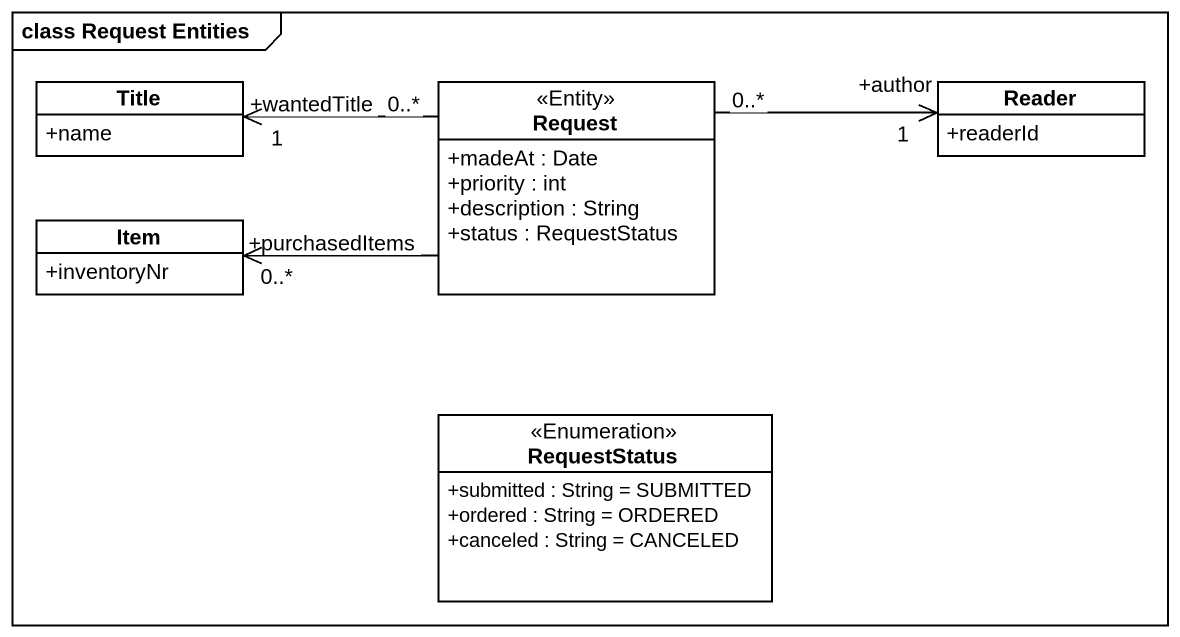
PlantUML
@startuml
mainframe class Request Entities
hide circle
hide empty members
skinparam classAttributeIconSize 0
class "Title" as Title_ {
  +name
}
class Request <<Entity>> {
  +madeAt : Date
  +priority : int
  +description : String
  +status : RequestStatus
}
class Reader {
  +readerId
}
class Item {
  +inventoryNr
}
class RequestStatus <<Enumeration>> {
  +submitted : String = SUBMITTED
  +ordered : String = ORDERED
  +canceled : String = CANCELED
}
Request "0..*" -left-> "+wantedTitle\n1" Title_
Request -left-> "+purchasedItems\n0..*" Item
Reader "+author\n1" <-left- "0..*" Request
@enduml
